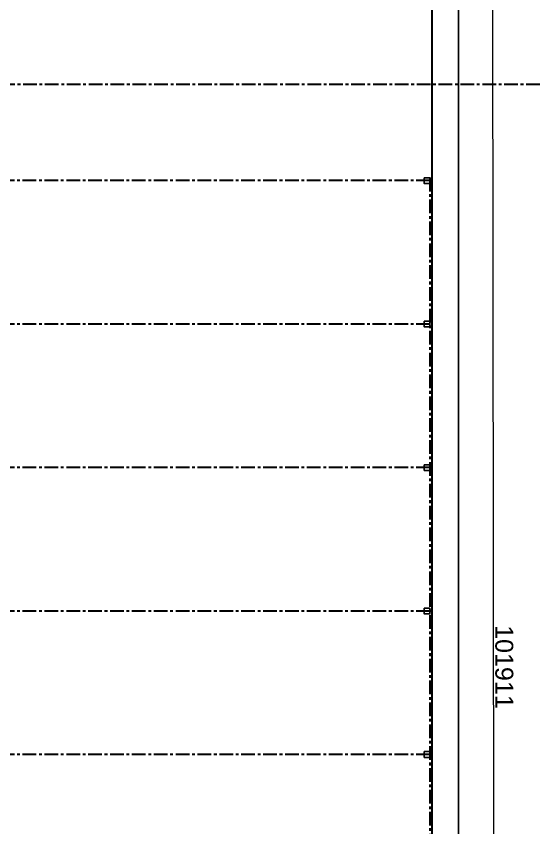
# Model space of a CAD drawing. Header units: millimetres. Extents: x 2640 to 417629, y -244569 to 49807.
# Drawn here: x 164882 to 183123, y -98464 to -70180 of the extents above; entities that cross this region are included whole.
import ezdxf

# ---------------------------------------------------------------- set-up
doc = ezdxf.new("R2010")
doc.units = ezdxf.units.MM
doc.linetypes.add('CENTER', pattern=[50.8, 31.75, -6.35, 6.35, -6.35])
doc.layers.get('Defpoints').update_dxf_attribs({"lineweight": 9})
doc.layers.add('AXE', color=1, linetype='CENTER', lineweight=30)
doc.styles.add('ARIAL_BOLD', font='arial.ttf')
doc.dimstyles.new('ECHE 250', dxfattribs={"dimscale": 250, "dimtxt": 2.5, "dimasz": 1.5, "dimexe": 1.25, "dimexo": 0.625, "dimgap": 0.25, "dimtad": 1, "dimdec": 0, "dimtxsty": 'ARIAL_BOLD', "dimcen": 2.5, "dimclrd": 4, "dimclre": 4, "dimclrt": 6, "dimadec": 0, "dimazin": 0, "dimtfac": 1, "dimtdec": 0, "dimtmove": 0, "dimatfit": 3, "dimfxl": 1, "dimlwd": 13, "dimlwe": 13, "dimarcsym": 0})

# ---------------------------------------------------------------- blocks, each defined once
blk = doc.blocks.new('*D62')
at = {"color": 4, "lineweight": 13, "transparency": 16777216}
for p, q in [((77608, 6099), (79943, 6361)), ((79674, 5953), (90947, -94578)), ((88965, -95177), (91299, -94916))]:
    blk.add_line(p, q, dxfattribs=at)
at = {"color": 4, "transparency": 16777216}
for points in [[(79736, 5960), (79612, 5947), (79632, 6326)], [(91009, -94571), (90884, -94585), (90988, -94951)]]:
    blk.add_solid(points, dxfattribs=at)
at = {"layer": 'Defpoints', "color": 0, "transparency": 16777216}
for p in [(77453, 6082), (90988, -94951), (88810, -95195)]:
    blk.add_point(p, dxfattribs=at)
at = {"color": 6, "transparency": 16777216, "insert": (85906, -46202), "char_height": 625, "attachment_point": 5, "rotation": 276.398, "style": 'ARIAL_BOLD'}
blk.add_mtext('101911', dxfattribs=at)
blk = doc.blocks.new('hangar')
for points in [[(35850, 29800), (36050, 29800), (36050, 30000), (35850, 30000)], [(40850, 29800), (41050, 29800), (41050, 30000), (40850, 30000)], [(45850, 29800), (46050, 29800), (46050, 30000), (45850, 30000)], [(50850, 29800), (51050, 29800), (51050, 30000), (50850, 30000)], [(55850, 29800), (56050, 29800), (56050, 30000), (55850, 30000)]]:
    blk.add_lwpolyline(points, close=True)
at = {"layer": 'AXE', "ltscale": 15}
for p, q in [((35850, 30000), (66050, 30000)), ((35950, 30000), (35950, 0)), ((40950, 30000), (40950, 0)), ((45950, 30000), (45950, 0)), ((50950, 30000), (50950, 0)), ((55950, 30000), (55950, 0))]:
    blk.add_line(p, q, dxfattribs=at)
blk = doc.blocks.new('Terrain 55')
at = {"color": 5, "lineweight": 30}
blk.add_line((77554.1, 6093.1), (88809.6, -95194.9), dxfattribs=at)
at = {"color": 6}
dim = blk.add_linear_dim(base=(90988.3414, -94950.5827), p1=(77453.1873, 6081.8515), p2=(88809.5608, -95194.8939), angle=276.39797, dimstyle='ECHE 250', dxfattribs=at)
dim.commit()
dim.dimension.update_dxf_attribs({"geometry": '*D62', "text_midpoint": (85526.8219, -46244.4598), "dimtype": 161})

msp = doc.modelspace()

# ---------------------------------------------------------------- linework, layer by layer
at = {"color": 36}
msp.add_lwpolyline([(149297.02288, -44310.77817), (179297.02288, -44309.02266, -0.4142307018), (180297.08139, -45309.02266), (180297.08139, -141860.77817, -0.4142135624), (179297.08139, -142860.77817), (149297.08139, -142860.77817, -0.4142135624), (148297.08139, -141860.77817), (148297.08139, -45310.77817, -0.4141964232)], format="xyb", close=True, dxfattribs=at)
at = {"layer": 'AXE', "ltscale": 15}
msp.add_line((183122.74573, -72559.29966), (66061.55679, -72526.82348), dxfattribs=at)

# ---------------------------------------------------------------- block references
for name, p, rotation in [('Terrain 55', (101604.62317, -37451.22368), 353.6591038176081), ('hangar', (149297.08139, -39960.77817), 269.9999999999545)]:
    msp.add_blockref(name, p, dxfattribs=dict(rotation=rotation))

doc.saveas('drawing.dxf')
